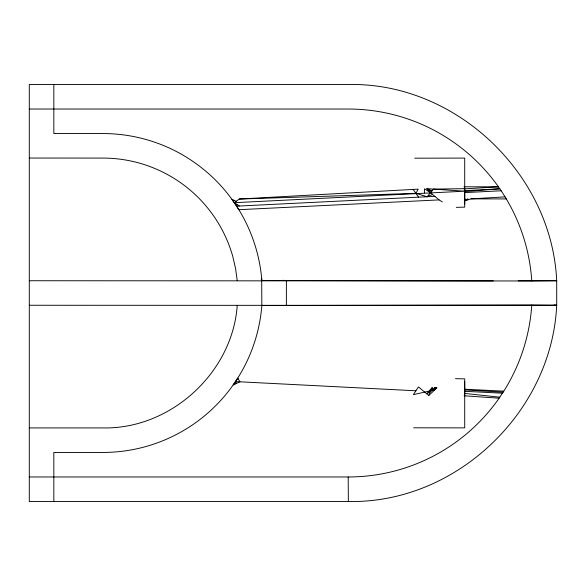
<?xml version="1.0" encoding="UTF-8"?>
<svg xmlns="http://www.w3.org/2000/svg" width="586" height="586" viewBox="0 0 586 586"><rect width="100%" height="100%" fill="white"/><g stroke="black" fill="none" stroke-linecap="round" stroke-linejoin="round"><path stroke-width="0.88" d="M464.713 395.704L464.713 381.479M261.671 278.409L261.847 305.511A159.443 159.443 0 0 1 258.404 328.189L257.935 330.226A159.443 159.443 0 0 1 102.894 452.443L53.831 452.443L53.831 501.506M464.713 204.009L464.713 189.249M554.048 304.984L556.7 305.262C551.77 412.368 455.93 503.704 348.355 501.506L29.3 501.506L29.3 84.494L348.355 84.494C455.93 82.296 551.77 173.632 556.7 280.738L556.7 305.262L237.242 305.343C232.554 372.864 170.394 429.509 102.733 427.919L29.3 427.919M415.921 390.789L235.462 381.581L234.81 384.218L234.297 383.31L237.74 378.08L239.923 381.808L233.103 385.024L234.297 383.31M432.688 389.185L432.146 387.61L428.769 395.462L418.433 386.943L413.401 394.642L434.827 389.829L436.841 387.844L434.497 387.727L430.871 390.642L430.659 389.331M239.249 199.042L415.899 193.351L418.206 189.139L239.249 199.042L234.297 202.69L238.839 209.693L439.119 199.899L442.313 201.95M29.3 476.975L348.194 476.975A183.975 183.975 0 0 0 498.437 399.183L503.784 391.17A183.975 183.975 0 0 0 531.773 305.035L556.7 305.262M432.146 387.61L426.718 393.77L434.695 389.17L435.669 387.786M464.713 200.895L467.921 198.859L467.892 199.877L464.713 200.17M413.174 189.432L415.899 193.351L427.121 196.75L433.486 189.117L464.713 188.677M428.769 395.462L434.827 389.829L434.497 387.727M236.612 379.838L238.055 378.622M239.352 206.023L234.297 202.69L233.103 200.976L234.019 200.295M436.841 387.844L434.695 389.17M427.121 196.75L432.571 194.464L439.119 199.899M468.126 199.738L471.063 198.866L505.059 196.874L506.304 198.932A183.975 183.975 0 0 1 531.773 280.965L556.7 280.738L518.214 280.811M464.735 191.607L499.814 188.795L501.162 190.787A183.975 183.975 0 0 1 505.059 196.874M464.222 188.89L498.437 186.817L499.814 188.795L464.068 190.699M234.297 202.69L464.713 191.204L426.864 188.67L428.373 191.175L428.886 190.714L432.109 190.853L426.864 188.67L432.571 194.464M464.5 192.611L501.162 190.787M435.002 196.361L236.612 206.162L236.825 204.353L235.462 204.419M456.296 207.349L464.713 207.144L464.713 158.088L414.72 158.191M29.3 280.738L531.773 280.965M493.331 280.899L261.847 280.489A159.443 159.443 0 0 0 102.894 133.557L53.831 133.557L53.831 84.494M261.847 305.511L531.773 305.035M413.635 427.802L464.713 427.875L464.713 378.893L455.505 378.651M29.3 109.025L348.194 109.025A183.975 183.975 0 0 1 498.437 186.817L463.987 186.802M29.3 305.262L237.242 305.343M29.3 158.037L102.814 158.081A134.948 134.948 0 0 1 232.759 256.375L235.55 268.41L237.242 280.657M471.063 198.866L506.304 198.932M282.679 280.342L286.378 280.489L286.378 305.511M464.786 389.214L503.784 391.17M464.683 391.309L502.488 393.199M464.713 389.939L503.14 392.188M464.112 395.792L499.125 398.194M464.5 393.396L499.814 397.205M236.158 201.313L231.888 199.277L233.103 200.976M430.725 192.589L424.418 188.802L424.418 192.911M464.786 198.852L466.302 200.024M415.899 193.351L418.58 197.174M235.462 381.581L236.51 383.42M467.701 199.152L467.892 199.877M348.194 476.975L348.355 501.506"/></g></svg>
